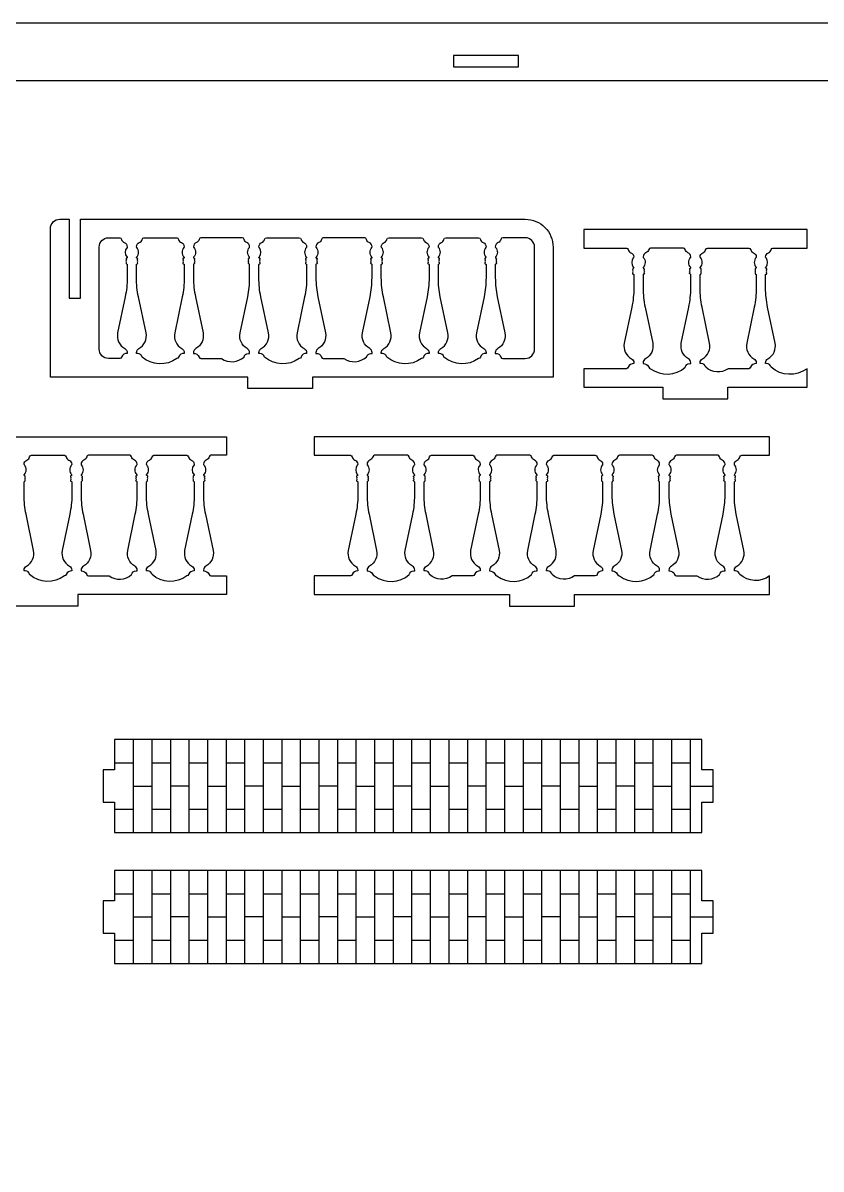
# Model space of a CAD drawing. Extents: x 3446 to 14467, y -2787 to 3269.
# Drawn here: x 7117 to 7942, y 574 to 1760 of the extents above; entities that cross this region are included whole.
import ezdxf

# ---------------------------------------------------------------- set-up
doc = ezdxf.new("R2010")
doc.units = 0
doc.header["$MEASUREMENT"] = 0
doc.layers.add('LAYER_1', color=18, linetype='CONTINUOUS')

msp = doc.modelspace()

# ---------------------------------------------------------------- linework, layer by layer
at = {"layer": 'LAYER_1'}
for points in [[(6377.4, 1700.1), (6377.4, 574.5), (6317.4, 574.5), (6317.4, 1760.1), (8873.4, 1760.1), (8873.4, 574.5), (8813.4, 574.5), (8813.4, 1700.1)], [(7561.8, 1714.5), (7629, 1714.5), (7629, 1726.5), (7561.8, 1726.5)], [(7818.6, 1018.7), (7211.4, 1018.7), (7211.4, 987.5), (7199.4, 987.5), (7199.4, 953.9), (7211.4, 953.9), (7211.4, 922.7), (7818.6, 922.7), (7818.6, 953.9), (7830.6, 953.9), (7830.6, 987.5), (7818.6, 987.5)], [(7818.6, 883.3), (7211.4, 883.3), (7211.4, 852.1), (7199.4, 852.1), (7199.4, 818.5), (7211.4, 818.5), (7211.4, 787.3), (7818.6, 787.3), (7818.6, 818.5), (7830.6, 818.5), (7830.6, 852.1), (7818.6, 852.1)]]:
    msp.add_lwpolyline(points, close=True, dxfattribs=at)
for points in [[(7154.6, 1557), (7164.2, 1557), (7164.2, 1475.4), (7176.2, 1475.4), (7176.2, 1557), (7636.1, 1557, -0.414214), (7664.9, 1528.2), (7664.9, 1393.8), (7416.2, 1393.8), (7416.2, 1381.8), (7349, 1381.8), (7349, 1393.8), (7145, 1393.8), (7145, 1547.4, -0.414214)], [(7927.5, 1383.2), (7927.5, 1402.4, -0.352171), (7890.4, 1403.9, 0.352171), (7885.7, 1407.7), (7884.6, 1407.7), (7884.6, 1408.5, -0.272519), (7887.1, 1412.7, 0.328849), (7894.5, 1428.9), (7886.7, 1466.2, -0.051698), (7884.6, 1485.9), (7884.6, 1499.7, -0.366837), (7885, 1500.1, 0.600564), (7885.6, 1501.9, -0.39765), (7885.6, 1502.6, 0.39765), (7885.6, 1504, -0.39765), (7885.6, 1504.7, 0.594353), (7885, 1506.4, -0.584261), (7884.8, 1507.2, 0.375636), (7884.8, 1517.4, -0.187098), (7884.6, 1518, -0.294683), (7887.6, 1522.3, 0.244569), (7890.4, 1525.7, -0.352171), (7892.3, 1527.2), (7927.5, 1527.2), (7927.5, 1546.4), (7696.8, 1546.4), (7696.8, 1527.2), (7740.7, 1527.2, -0.352171), (7742.6, 1525.7, 0.244569), (7745.4, 1522.3, -0.294683), (7748.4, 1518, -0.187098), (7748.2, 1517.4, 0.375636), (7748.2, 1507.2, -0.584261), (7748, 1506.4, 0.594353), (7747.4, 1504.7, -0.39765), (7747.4, 1504, 0.39765), (7747.4, 1502.6, -0.39765), (7747.4, 1501.9, 0.600564), (7748, 1500.1, -0.366837), (7748.4, 1499.7), (7748.4, 1485.9, -0.051698), (7746.3, 1466.2), (7738.5, 1428.9, 0.328849), (7745.9, 1412.7, -0.272519), (7748.4, 1408.5), (7748.4, 1407.7, 0.352171), (7742.6, 1403.9, -0.352171), (7740.7, 1402.4), (7696.8, 1402.4), (7696.8, 1383.2), (7778.5, 1383.2), (7778.5, 1371.2), (7845.7, 1371.2), (7845.7, 1383.2)], [(7221.9, 1423.2, -0.272519), (7224.4, 1419), (7224.4, 1418.2, 0.352171), (7218.6, 1414.5, -0.352171), (7216.7, 1413), (7205, 1413, -0.414214), (7195.4, 1422.6), (7195.4, 1528.2, -0.414214), (7205, 1537.8), (7216.7, 1537.8, -0.352171), (7218.6, 1536.2, 0.244569), (7221.4, 1532.8, -0.294683), (7224.4, 1528.6, -0.187098), (7224.2, 1527.9, 0.375636), (7224.2, 1517.7, -0.584261), (7224, 1516.9, 0.594353), (7223.4, 1515.2, -0.39765), (7223.4, 1514.5, 0.39765), (7223.4, 1513.1, -0.39765), (7223.4, 1512.4, 0.600564), (7224, 1510.7, -0.366837), (7224.4, 1510.2), (7224.4, 1496.4, -0.051698), (7222.3, 1476.7), (7214.5, 1439.4, 0.328849)], [(7275.7, 1537.8, -0.352171), (7277.5, 1536.2, 0.244569), (7280.4, 1532.8, -0.294683), (7283.3, 1528.6, -0.187098), (7283.1, 1527.9, 0.375636), (7283.2, 1517.7, -0.584261), (7282.9, 1516.9, 0.594353), (7282.3, 1515.2, -0.39765), (7282.3, 1514.5, 0.39765), (7282.3, 1513.1, -0.39765), (7282.3, 1512.4, 0.600564), (7282.9, 1510.7, -0.366837), (7283.3, 1510.2), (7283.3, 1496.4, -0.051698), (7281.3, 1476.7), (7273.5, 1439.4, 0.328849), (7280.9, 1423.2, -0.272519), (7283.3, 1419), (7283.3, 1418.2, 0.352171), (7277.5, 1414.5, -0.352171), (7275.7, 1413, -0.352171), (7239.8, 1414.5, 0.352171), (7235.1, 1418.2), (7234, 1418.2), (7234, 1419, -0.272519), (7236.5, 1423.2, 0.328849), (7243.9, 1439.4), (7236, 1476.7, -0.051698), (7234, 1496.4), (7234, 1510.2, -0.366837), (7234.4, 1510.7, 0.600564), (7235, 1512.4, -0.39765), (7235, 1513.1, 0.39765), (7235, 1514.5, -0.39765), (7235, 1515.2, 0.594353), (7234.4, 1516.9, -0.584261), (7234.1, 1517.7, 0.375636), (7234.2, 1527.9, -0.187098), (7234, 1528.6, -0.294683), (7236.9, 1532.8, 0.244569), (7239.8, 1536.2, -0.352171), (7241.7, 1537.8)], [(7322, 1413, 0.352171), (7345.2, 1414.5, -0.352171), (7349.9, 1418.2), (7351, 1418.2), (7351, 1419, 0.272519), (7348.5, 1423.2, -0.328849), (7341.1, 1439.4), (7349, 1476.7, 0.051698), (7351, 1496.4), (7351, 1510.2, 0.366837), (7350.6, 1510.7, -0.600564), (7350, 1512.4, 0.39765), (7350, 1513.1, -0.39765), (7350, 1514.5, 0.39765), (7350, 1515.2, -0.594353), (7350.6, 1516.9, 0.584261), (7350.9, 1517.7, -0.375636), (7350.8, 1527.9, 0.187098), (7351, 1528.6, 0.294683), (7348.1, 1532.8, -0.244569), (7345.2, 1536.2, 0.352171), (7343.3, 1537.8), (7300.6, 1537.8, 0.352171), (7298.7, 1536.2, -0.244569), (7295.9, 1532.8, 0.294683), (7292.9, 1528.6, 0.187098), (7293.2, 1527.9, -0.375636), (7293.1, 1517.7, 0.584261), (7293.4, 1516.9, -0.594353), (7293.9, 1515.2, 0.39765), (7293.9, 1514.5, -0.39765), (7293.9, 1513.1, 0.39765), (7293.9, 1512.4, -0.600564), (7293.3, 1510.7, 0.366837), (7292.9, 1510.2), (7292.9, 1496.4, 0.051698), (7295, 1476.7), (7302.8, 1439.4, -0.328849), (7295.4, 1423.2, 0.272519), (7292.9, 1419), (7292.9, 1418.2, -0.352171), (7298.7, 1414.5, 0.352171), (7300.6, 1413)], [(7402.3, 1537.8, -0.352171), (7404.2, 1536.2, 0.244569), (7407, 1532.8, -0.294683), (7410, 1528.6, -0.187098), (7409.7, 1527.9, 0.375636), (7409.8, 1517.7, -0.584261), (7409.5, 1516.9, 0.594353), (7409, 1515.2, -0.39765), (7409, 1514.5, 0.39765), (7409, 1513.1, -0.39765), (7409, 1512.4, 0.600564), (7409.6, 1510.7, -0.366837), (7410, 1510.2), (7410, 1496.4, -0.051698), (7407.9, 1476.7), (7400.1, 1439.4, 0.328849), (7407.5, 1423.2, -0.272519), (7410, 1419), (7410, 1418.2, 0.352171), (7404.2, 1414.5, -0.352171), (7402.3, 1413, -0.352171), (7366.4, 1414.5, 0.352171), (7361.7, 1418.2), (7360.6, 1418.2), (7360.6, 1419, -0.272519), (7363.1, 1423.2, 0.328849), (7370.5, 1439.4), (7362.6, 1476.7, -0.051698), (7360.6, 1496.4), (7360.6, 1510.2, -0.366837), (7361, 1510.7, 0.600564), (7361.6, 1512.4, -0.39765), (7361.6, 1513.1, 0.39765), (7361.6, 1514.5, -0.39765), (7361.6, 1515.2, 0.594353), (7361, 1516.9, -0.584261), (7360.8, 1517.7, 0.375636), (7360.8, 1527.9, -0.187098), (7360.6, 1528.6, -0.294683), (7363.6, 1532.8, 0.244569), (7366.4, 1536.2, -0.352171), (7368.3, 1537.8)], [(7448.6, 1413, 0.352171), (7471.8, 1414.5, -0.352171), (7476.5, 1418.2), (7477.6, 1418.2), (7477.6, 1419, 0.272519), (7475.2, 1423.2, -0.328849), (7467.8, 1439.4), (7475.6, 1476.7, 0.051698), (7477.6, 1496.4), (7477.6, 1510.2, 0.366837), (7477.2, 1510.7, -0.600564), (7476.6, 1512.4, 0.39765), (7476.6, 1513.1, -0.39765), (7476.6, 1514.5, 0.39765), (7476.6, 1515.2, -0.594353), (7477.2, 1516.9, 0.584261), (7477.5, 1517.7, -0.375636), (7477.4, 1527.9, 0.187098), (7477.6, 1528.6, 0.294683), (7474.7, 1532.8, -0.244569), (7471.8, 1536.2, 0.352171), (7470, 1537.8), (7427.2, 1537.8, 0.352171), (7425.4, 1536.2, -0.244569), (7422.5, 1532.8, 0.294683), (7419.6, 1528.6, 0.187098), (7419.8, 1527.9, -0.375636), (7419.7, 1517.7, 0.584261), (7420, 1516.9, -0.594353), (7420.6, 1515.2, 0.39765), (7420.6, 1514.5, -0.39765), (7420.6, 1513.1, 0.39765), (7420.6, 1512.4, -0.600564), (7420, 1510.7, 0.366837), (7419.6, 1510.2), (7419.6, 1496.4, 0.051698), (7421.6, 1476.7), (7429.4, 1439.4, -0.328849), (7422, 1423.2, 0.272519), (7419.6, 1419), (7419.6, 1418.2, -0.352171), (7425.4, 1414.5, 0.352171), (7427.2, 1413)], [(7530.8, 1536.2, 0.244569), (7533.6, 1532.8, -0.294683), (7536.6, 1528.6, -0.187098), (7536.3, 1527.9, 0.375636), (7536.4, 1517.7, -0.584261), (7536.2, 1516.9, 0.594353), (7535.6, 1515.2, -0.39765), (7535.6, 1514.5, 0.39765), (7535.6, 1513.1, -0.39765), (7535.6, 1512.4, 0.600564), (7536.2, 1510.7, -0.366837), (7536.6, 1510.2), (7536.6, 1496.4, -0.051698), (7534.5, 1476.7), (7526.7, 1439.4, 0.328849), (7534.1, 1423.2, -0.272519), (7536.6, 1419), (7536.6, 1418.2, 0.352171), (7530.8, 1414.5, -0.352171), (7528.9, 1413, -0.352171), (7493, 1414.5, 0.352171), (7488.3, 1418.2), (7487.2, 1418.2), (7487.2, 1419, -0.272519), (7489.7, 1423.2, 0.328849), (7497.1, 1439.4), (7489.3, 1476.7, -0.051698), (7487.2, 1496.4), (7487.2, 1510.2, -0.366837), (7487.6, 1510.7, 0.600564), (7488.2, 1512.4, -0.39765), (7488.2, 1513.1, 0.39765), (7488.2, 1514.5, -0.39765), (7488.2, 1515.2, 0.594353), (7487.6, 1516.9, -0.584261), (7487.4, 1517.7, 0.375636), (7487.5, 1527.9, -0.187098), (7487.2, 1528.6, -0.294683), (7490.2, 1532.8, 0.244569), (7493, 1536.2, -0.352171), (7494.9, 1537.8), (7528.9, 1537.8, -0.352171)], [(7546.4, 1527.9, -0.187098), (7546.2, 1528.6, -0.294683), (7549.1, 1532.8, 0.244569), (7552, 1536.2, -0.352171), (7553.9, 1537.8), (7587.9, 1537.8, -0.352171), (7589.7, 1536.2, 0.244569), (7592.6, 1532.8, -0.294683), (7595.5, 1528.6, -0.187098), (7595.3, 1527.9, 0.375636), (7595.4, 1517.7, -0.584261), (7595.1, 1516.9, 0.594353), (7594.5, 1515.2, -0.39765), (7594.5, 1514.5, 0.39765), (7594.5, 1513.1, -0.39765), (7594.5, 1512.4, 0.600564), (7595.1, 1510.7, -0.366837), (7595.5, 1510.2), (7595.5, 1496.4, -0.051698), (7593.5, 1476.7), (7585.7, 1439.4, 0.328849), (7593.1, 1423.2, -0.272519), (7595.5, 1419), (7595.5, 1418.2, 0.352171), (7589.7, 1414.5, -0.352171), (7587.9, 1413, -0.352171), (7552, 1414.5, 0.352171), (7547.3, 1418.2), (7546.2, 1418.2), (7546.2, 1419, -0.272519), (7548.7, 1423.2, 0.328849), (7556, 1439.4), (7548.2, 1476.7, -0.051698), (7546.2, 1496.4), (7546.2, 1510.2, -0.366837), (7546.6, 1510.7, 0.600564), (7547.2, 1512.4, -0.39765), (7547.2, 1513.1, 0.39765), (7547.2, 1514.5, -0.39765), (7547.2, 1515.2, 0.594353), (7546.6, 1516.9, -0.584261), (7546.3, 1517.7, 0.375636)], [(7605.1, 1528.6, 0.187098), (7605.4, 1527.9, -0.375636), (7605.3, 1517.7, 0.584261), (7605.6, 1516.9, -0.594353), (7606.1, 1515.2, 0.39765), (7606.1, 1514.5, -0.39765), (7606.1, 1513.1, 0.39765), (7606.1, 1512.4, -0.600564), (7605.5, 1510.7, 0.366837), (7605.1, 1510.2), (7605.1, 1496.4, 0.051698), (7607.2, 1476.7), (7615, 1439.4, -0.328849), (7607.6, 1423.2, 0.272519), (7605.1, 1419), (7605.1, 1418.2, -0.352171), (7610.9, 1414.5, 0.352171), (7612.8, 1413), (7636.1, 1413, 0.414214), (7645.7, 1422.6), (7645.7, 1528.2, 0.414214), (7636.1, 1537.8), (7612.8, 1537.8, 0.352171), (7610.9, 1536.2, -0.244569), (7608.1, 1532.8, 0.294683)], [(7799.7, 1527.2), (7765.7, 1527.2, 0.352171), (7763.8, 1525.7, -0.244569), (7760.9, 1522.3, 0.294683), (7758, 1518, 0.187098), (7758.2, 1517.4, -0.375636), (7758.1, 1507.2, 0.584261), (7758.4, 1506.4, -0.594353), (7759, 1504.7, 0.39765), (7759, 1504, -0.39765), (7759, 1502.6, 0.39765), (7759, 1501.9, -0.600564), (7758.4, 1500.1, 0.366837), (7758, 1499.7), (7758, 1485.9, 0.051698), (7760, 1466.2), (7767.9, 1428.9, -0.328849), (7760.5, 1412.7, 0.272519), (7758, 1408.5), (7758, 1407.7, -0.352171), (7763.8, 1403.9, 0.352171), (7765.7, 1402.4, 0.352171), (7801.6, 1403.9, -0.352171), (7806.2, 1407.7), (7807.3, 1407.7), (7807.3, 1408.5, 0.272519), (7804.9, 1412.7, -0.328849), (7797.5, 1428.9), (7805.3, 1466.2, 0.051698), (7807.3, 1485.9), (7807.3, 1499.7, 0.366837), (7806.9, 1500.1, -0.600564), (7806.4, 1501.9, 0.39765), (7806.4, 1502.6, -0.39765), (7806.4, 1504, 0.39765), (7806.4, 1504.7, -0.594353), (7806.9, 1506.4, 0.584261), (7807.2, 1507.2, -0.375636), (7807.1, 1517.4, 0.187098), (7807.3, 1518, 0.294683), (7804.4, 1522.3, -0.244569), (7801.6, 1525.7, 0.352171)], [(7846, 1402.4, -0.352171), (7822.7, 1403.9, 0.352171), (7818.1, 1407.7), (7816.9, 1407.7), (7816.9, 1408.5, -0.272519), (7819.4, 1412.7, 0.328849), (7826.8, 1428.9), (7819, 1466.2, -0.051698), (7816.9, 1485.9), (7816.9, 1499.7, -0.366837), (7817.3, 1500.1, 0.600564), (7817.9, 1501.9, -0.39765), (7817.9, 1502.6, 0.39765), (7817.9, 1504, -0.39765), (7817.9, 1504.7, 0.594353), (7817.4, 1506.4, -0.584261), (7817.1, 1507.2, 0.375636), (7817.2, 1517.4, -0.187098), (7816.9, 1518, -0.294683), (7819.9, 1522.3, 0.244569), (7822.7, 1525.7, -0.352171), (7824.6, 1527.2), (7867.3, 1527.2, -0.352171), (7869.2, 1525.7, 0.244569), (7872.1, 1522.3, -0.294683), (7875, 1518, -0.187098), (7874.8, 1517.4, 0.375636), (7874.9, 1507.2, -0.584261), (7874.6, 1506.4, 0.594353), (7874, 1504.7, -0.39765), (7874, 1504, 0.39765), (7874, 1502.6, -0.39765), (7874, 1501.9, 0.600564), (7874.6, 1500.1, -0.366837), (7875, 1499.7), (7875, 1485.9, -0.051698), (7873, 1466.2), (7865.1, 1428.9, 0.328849), (7872.5, 1412.7, -0.272519), (7875, 1408.5), (7875, 1407.7, 0.352171), (7869.2, 1403.9, -0.352171), (7867.3, 1402.4)], [(7619.7, 1168.8), (7619.7, 1156.8), (7686.9, 1156.8), (7686.9, 1168.8), (7888.8, 1168.8), (7888.8, 1188, -0.352171), (7858.1, 1189.5, 0.352171), (7853.5, 1193.2), (7852.4, 1193.2), (7852.4, 1194, -0.272519), (7854.8, 1198.2, 0.328849), (7862.2, 1214.4), (7854.4, 1251.8, -0.051698), (7852.4, 1271.4), (7852.4, 1285.2, -0.366837), (7852.8, 1285.7, 0.600564), (7853.3, 1287.4, -0.39765), (7853.3, 1288.1, 0.39765), (7853.3, 1289.5, -0.39765), (7853.3, 1290.2, 0.594353), (7852.8, 1291.9, -0.584261), (7852.5, 1292.7, 0.375636), (7852.6, 1302.9, -0.187098), (7852.4, 1303.6, -0.294683), (7855.3, 1307.8, 0.244569), (7858.1, 1311.2, -0.352171), (7860, 1312.8), (7888.8, 1312.8), (7888.8, 1332), (7417.7, 1332), (7417.7, 1312.8), (7455.2, 1312.8, -0.352171), (7457.1, 1311.2, 0.244569), (7459.9, 1307.8, -0.294683), (7462.9, 1303.6, -0.187098), (7462.7, 1302.9, 0.375636), (7462.7, 1292.7, -0.584261), (7462.5, 1291.9, 0.594353), (7461.9, 1290.2, -0.39765), (7461.9, 1289.5, 0.39765), (7461.9, 1288.1, -0.39765), (7461.9, 1287.4, 0.600564), (7462.5, 1285.7, -0.366837), (7462.9, 1285.2), (7462.9, 1271.4, -0.051698), (7460.9, 1251.8), (7453, 1214.4, 0.328849), (7460.4, 1198.2, -0.272519), (7462.9, 1194), (7462.9, 1193.2, 0.352171), (7457.1, 1189.5, -0.352171), (7455.2, 1188), (7417.7, 1188), (7417.7, 1168.8)], [(7159.4, 1312.8, -0.352171), (7161.3, 1311.2, 0.244569), (7164.1, 1307.8, -0.294683), (7167.1, 1303.6, -0.187098), (7166.8, 1302.9, 0.375636), (7166.9, 1292.7, -0.584261), (7166.7, 1291.9, 0.594353), (7166.1, 1290.2, -0.39765), (7166.1, 1289.5, 0.39765), (7166.1, 1288.1, -0.39765), (7166.1, 1287.4, 0.600564), (7166.7, 1285.7, -0.366837), (7167.1, 1285.2), (7167.1, 1271.4, -0.051698), (7165, 1251.8), (7157.2, 1214.4, 0.328849), (7164.6, 1198.2, -0.272519), (7167.1, 1194), (7167.1, 1193.2, 0.352171), (7161.3, 1189.5, -0.352171), (7159.4, 1188, -0.352171), (7123.5, 1189.5, 0.352171), (7118.8, 1193.2), (7117.7, 1193.2), (7117.7, 1194, -0.272519), (7120.2, 1198.2, 0.328849), (7127.6, 1214.4), (7119.8, 1251.8, -0.051698), (7117.7, 1271.4), (7117.7, 1285.2, -0.366837), (7118.1, 1285.7, 0.600564), (7118.7, 1287.4, -0.39765), (7118.7, 1288.1, 0.39765), (7118.7, 1289.5, -0.39765), (7118.7, 1290.2, 0.594353), (7118.1, 1291.9, -0.584261), (7117.9, 1292.7, 0.375636), (7118, 1302.9, -0.187098), (7117.7, 1303.6, -0.294683), (7120.7, 1307.8, 0.244569), (7123.5, 1311.2, -0.352171), (7125.4, 1312.8)], [(7205.7, 1188, 0.352171), (7228.9, 1189.5, -0.352171), (7233.6, 1193.2), (7234.7, 1193.2), (7234.7, 1194, 0.272519), (7232.3, 1198.2, -0.328849), (7224.9, 1214.4), (7232.7, 1251.8, 0.051698), (7234.7, 1271.4), (7234.7, 1285.2, 0.366837), (7234.3, 1285.7, -0.600564), (7233.7, 1287.4, 0.39765), (7233.7, 1288.1, -0.39765), (7233.7, 1289.5, 0.39765), (7233.7, 1290.2, -0.594353), (7234.3, 1291.9, 0.584261), (7234.6, 1292.7, -0.375636), (7234.5, 1302.9, 0.187098), (7234.7, 1303.6, 0.294683), (7231.8, 1307.8, -0.244569), (7228.9, 1311.2, 0.352171), (7227.1, 1312.8), (7184.3, 1312.8, 0.352171), (7182.5, 1311.2, -0.244569), (7179.6, 1307.8, 0.294683), (7176.7, 1303.6, 0.187098), (7176.9, 1302.9, -0.375636), (7176.8, 1292.7, 0.584261), (7177.1, 1291.9, -0.594353), (7177.7, 1290.2, 0.39765), (7177.7, 1289.5, -0.39765), (7177.7, 1288.1, 0.39765), (7177.7, 1287.4, -0.600564), (7177.1, 1285.7, 0.366837), (7176.7, 1285.2), (7176.7, 1271.4, 0.051698), (7178.7, 1251.8), (7186.5, 1214.4, -0.328849), (7179.1, 1198.2, 0.272519), (7176.7, 1194), (7176.7, 1193.2, -0.352171), (7182.5, 1189.5, 0.352171), (7184.3, 1188)], [(7286, 1312.8, -0.352171), (7287.9, 1311.2, 0.244569), (7290.7, 1307.8, -0.294683), (7293.7, 1303.6, -0.187098), (7293.5, 1302.9, 0.375636), (7293.5, 1292.7, -0.584261), (7293.3, 1291.9, 0.594353), (7292.7, 1290.2, -0.39765), (7292.7, 1289.5, 0.39765), (7292.7, 1288.1, -0.39765), (7292.7, 1287.4, 0.600564), (7293.3, 1285.7, -0.366837), (7293.7, 1285.2), (7293.7, 1271.4, -0.051698), (7291.7, 1251.8), (7283.8, 1214.4, 0.328849), (7291.2, 1198.2, -0.272519), (7293.7, 1194), (7293.7, 1193.2, 0.352171), (7287.9, 1189.5, -0.352171), (7286, 1188, -0.352171), (7250.1, 1189.5, 0.352171), (7245.4, 1193.2), (7244.3, 1193.2), (7244.3, 1194, -0.272519), (7246.8, 1198.2, 0.328849), (7254.2, 1214.4), (7246.4, 1251.8, -0.051698), (7244.3, 1271.4), (7244.3, 1285.2, -0.366837), (7244.7, 1285.7, 0.600564), (7245.3, 1287.4, -0.39765), (7245.3, 1288.1, 0.39765), (7245.3, 1289.5, -0.39765), (7245.3, 1290.2, 0.594353), (7244.8, 1291.9, -0.584261), (7244.5, 1292.7, 0.375636), (7244.6, 1302.9, -0.187098), (7244.3, 1303.6, -0.294683), (7247.3, 1307.8, 0.244569), (7250.1, 1311.2, -0.352171), (7252, 1312.8)], [(7514.2, 1312.8), (7480.2, 1312.8, 0.352171), (7478.3, 1311.2, -0.244569), (7475.4, 1307.8, 0.294683), (7472.5, 1303.6, 0.187098), (7472.7, 1302.9, -0.375636), (7472.6, 1292.7, 0.584261), (7472.9, 1291.9, -0.594353), (7473.5, 1290.2, 0.39765), (7473.5, 1289.5, -0.39765), (7473.5, 1288.1, 0.39765), (7473.5, 1287.4, -0.600564), (7472.9, 1285.7, 0.366837), (7472.5, 1285.2), (7472.5, 1271.4, 0.051698), (7474.5, 1251.8), (7482.4, 1214.4, -0.328849), (7475, 1198.2, 0.272519), (7472.5, 1194), (7472.5, 1193.2, -0.352171), (7478.3, 1189.5, 0.352171), (7480.2, 1188, 0.352171), (7516.1, 1189.5, -0.352171), (7520.7, 1193.2), (7521.8, 1193.2), (7521.8, 1194, 0.272519), (7519.4, 1198.2, -0.328849), (7512, 1214.4), (7519.8, 1251.8, 0.051698), (7521.8, 1271.4), (7521.8, 1285.2, 0.366837), (7521.4, 1285.7, -0.600564), (7520.9, 1287.4, 0.39765), (7520.9, 1288.1, -0.39765), (7520.9, 1289.5, 0.39765), (7520.9, 1290.2, -0.594353), (7521.4, 1291.9, 0.584261), (7521.7, 1292.7, -0.375636), (7521.6, 1302.9, 0.187098), (7521.8, 1303.6, 0.294683), (7518.9, 1307.8, -0.244569), (7516.1, 1311.2, 0.352171)], [(7560.5, 1188, -0.352171), (7537.2, 1189.5, 0.352171), (7532.6, 1193.2), (7531.4, 1193.2), (7531.4, 1194, -0.272519), (7533.9, 1198.2, 0.328849), (7541.3, 1214.4), (7533.5, 1251.8, -0.051698), (7531.4, 1271.4), (7531.4, 1285.2, -0.366837), (7531.9, 1285.7, 0.600564), (7532.4, 1287.4, -0.39765), (7532.4, 1288.1, 0.39765), (7532.4, 1289.5, -0.39765), (7532.4, 1290.2, 0.594353), (7531.9, 1291.9, -0.584261), (7531.6, 1292.7, 0.375636), (7531.7, 1302.9, -0.187098), (7531.5, 1303.6, -0.294683), (7534.4, 1307.8, 0.244569), (7537.2, 1311.2, -0.352171), (7539.1, 1312.8), (7581.8, 1312.8, -0.352171), (7583.7, 1311.2, 0.244569), (7586.6, 1307.8, -0.294683), (7589.5, 1303.6, -0.187098), (7589.3, 1302.9, 0.375636), (7589.4, 1292.7, -0.584261), (7589.1, 1291.9, 0.594353), (7588.5, 1290.2, -0.39765), (7588.5, 1289.5, 0.39765), (7588.5, 1288.1, -0.39765), (7588.5, 1287.4, 0.600564), (7589.1, 1285.7, -0.366837), (7589.5, 1285.2), (7589.5, 1271.4, -0.051698), (7587.5, 1251.8), (7579.6, 1214.4, 0.328849), (7587, 1198.2, -0.272519), (7589.5, 1194), (7589.5, 1193.2, 0.352171), (7583.7, 1189.5, -0.352171), (7581.8, 1188)], [(7640.8, 1312.8), (7606.8, 1312.8, 0.352171), (7604.9, 1311.2, -0.244569), (7602.1, 1307.8, 0.294683), (7599.1, 1303.6, 0.187098), (7599.3, 1302.9, -0.375636), (7599.3, 1292.7, 0.584261), (7599.5, 1291.9, -0.594353), (7600.1, 1290.2, 0.39765), (7600.1, 1289.5, -0.39765), (7600.1, 1288.1, 0.39765), (7600.1, 1287.4, -0.600564), (7599.5, 1285.7, 0.366837), (7599.1, 1285.2), (7599.1, 1271.4, 0.051698), (7601.2, 1251.8), (7609, 1214.4, -0.328849), (7601.6, 1198.2, 0.272519), (7599.1, 1194), (7599.1, 1193.2, -0.352171), (7604.9, 1189.5, 0.352171), (7606.8, 1188, 0.352171), (7642.7, 1189.5, -0.352171), (7647.4, 1193.2), (7648.5, 1193.2), (7648.5, 1194, 0.272519), (7646, 1198.2, -0.328849), (7638.6, 1214.4), (7646.4, 1251.8, 0.051698), (7648.5, 1271.4), (7648.5, 1285.2, 0.366837), (7648.1, 1285.7, -0.600564), (7647.5, 1287.4, 0.39765), (7647.5, 1288.1, -0.39765), (7647.5, 1289.5, 0.39765), (7647.5, 1290.2, -0.594353), (7648, 1291.9, 0.584261), (7648.3, 1292.7, -0.375636), (7648.2, 1302.9, 0.187098), (7648.5, 1303.6, 0.294683), (7645.5, 1307.8, -0.244569), (7642.7, 1311.2, 0.352171)], [(7687.1, 1188, -0.352171), (7663.9, 1189.5, 0.352171), (7659.2, 1193.2), (7658.1, 1193.2), (7658.1, 1194, -0.272519), (7660.5, 1198.2, 0.328849), (7667.9, 1214.4), (7660.1, 1251.8, -0.051698), (7658.1, 1271.4), (7658.1, 1285.2, -0.366837), (7658.5, 1285.7, 0.600564), (7659.1, 1287.4, -0.39765), (7659.1, 1288.1, 0.39765), (7659.1, 1289.5, -0.39765), (7659.1, 1290.2, 0.594353), (7658.5, 1291.9, -0.584261), (7658.2, 1292.7, 0.375636), (7658.3, 1302.9, -0.187098), (7658.1, 1303.6, -0.294683), (7661, 1307.8, 0.244569), (7663.9, 1311.2, -0.352171), (7665.7, 1312.8), (7708.5, 1312.8, -0.352171), (7710.3, 1311.2, 0.244569), (7713.2, 1307.8, -0.294683), (7716.1, 1303.6, -0.187098), (7715.9, 1302.9, 0.375636), (7716, 1292.7, -0.584261), (7715.7, 1291.9, 0.594353), (7715.1, 1290.2, -0.39765), (7715.1, 1289.5, 0.39765), (7715.1, 1288.1, -0.39765), (7715.1, 1287.4, 0.600564), (7715.7, 1285.7, -0.366837), (7716.1, 1285.2), (7716.1, 1271.4, -0.051698), (7714.1, 1251.8), (7706.3, 1214.4, 0.328849), (7713.7, 1198.2, -0.272519), (7716.1, 1194), (7716.1, 1193.2, 0.352171), (7710.3, 1189.5, -0.352171), (7708.5, 1188)], [(7767.4, 1312.8), (7733.4, 1312.8, 0.352171), (7731.5, 1311.2, -0.244569), (7728.7, 1307.8, 0.294683), (7725.7, 1303.6, 0.187098), (7726, 1302.9, -0.375636), (7725.9, 1292.7, 0.584261), (7726.2, 1291.9, -0.594353), (7726.7, 1290.2, 0.39765), (7726.7, 1289.5, -0.39765), (7726.7, 1288.1, 0.39765), (7726.7, 1287.4, -0.600564), (7726.1, 1285.7, 0.366837), (7725.7, 1285.2), (7725.7, 1271.4, 0.051698), (7727.8, 1251.8), (7735.6, 1214.4, -0.328849), (7728.2, 1198.2, 0.272519), (7725.7, 1194), (7725.7, 1193.2, -0.352171), (7731.5, 1189.5, 0.352171), (7733.4, 1188, 0.352171), (7769.3, 1189.5, -0.352171), (7774, 1193.2), (7775.1, 1193.2), (7775.1, 1194, 0.272519), (7772.6, 1198.2, -0.328849), (7765.2, 1214.4), (7773, 1251.8, 0.051698), (7775.1, 1271.4), (7775.1, 1285.2, 0.366837), (7774.7, 1285.7, -0.600564), (7774.1, 1287.4, 0.39765), (7774.1, 1288.1, -0.39765), (7774.1, 1289.5, 0.39765), (7774.1, 1290.2, -0.594353), (7774.7, 1291.9, 0.584261), (7774.9, 1292.7, -0.375636), (7774.9, 1302.9, 0.187098), (7775.1, 1303.6, 0.294683), (7772.1, 1307.8, -0.244569), (7769.3, 1311.2, 0.352171)], [(7813.7, 1188, 0.352171), (7837, 1189.5, -0.352171), (7841.6, 1193.2), (7842.8, 1193.2), (7842.8, 1194, 0.272519), (7840.3, 1198.2, -0.328849), (7832.9, 1214.4), (7840.7, 1251.8, 0.051698), (7842.8, 1271.4), (7842.8, 1285.2, 0.366837), (7842.4, 1285.7, -0.600564), (7841.8, 1287.4, 0.39765), (7841.8, 1288.1, -0.39765), (7841.8, 1289.5, 0.39765), (7841.8, 1290.2, -0.594353), (7842.3, 1291.9, 0.584261), (7842.6, 1292.7, -0.375636), (7842.5, 1302.9, 0.187098), (7842.8, 1303.6, 0.294683), (7839.8, 1307.8, -0.244569), (7837, 1311.2, 0.352171), (7835.1, 1312.8), (7792.4, 1312.8, 0.352171), (7790.5, 1311.2, -0.244569), (7787.6, 1307.8, 0.294683), (7784.7, 1303.6, 0.187098), (7784.9, 1302.9, -0.375636), (7784.8, 1292.7, 0.584261), (7785.1, 1291.9, -0.594353), (7785.7, 1290.2, 0.39765), (7785.7, 1289.5, -0.39765), (7785.7, 1288.1, 0.39765), (7785.7, 1287.4, -0.600564), (7785.1, 1285.7, 0.366837), (7784.7, 1285.2), (7784.7, 1271.4, 0.051698), (7786.7, 1251.8), (7794.6, 1214.4, -0.328849), (7787.2, 1198.2, 0.272519), (7784.7, 1194), (7784.7, 1193.2, -0.352171), (7790.5, 1189.5, 0.352171), (7792.4, 1188)]]:
    msp.add_lwpolyline(points, format="xyb", close=True, dxfattribs=at)
msp.add_lwpolyline([(6952.1, 1332), (7327.2, 1332), (7327.2, 1312.8), (7311, 1312.8, 0.352171), (7309.1, 1311.2, -0.244569), (7306.2, 1307.8, 0.294683), (7303.3, 1303.6, 0.187098), (7303.5, 1302.9, -0.375636), (7303.4, 1292.7, 0.584261), (7303.7, 1291.9, -0.594353), (7304.3, 1290.2, 0.39765), (7304.3, 1289.5, -0.39765), (7304.3, 1288.1, 0.39765), (7304.3, 1287.4, -0.600564), (7303.7, 1285.7, 0.366837), (7303.3, 1285.2), (7303.3, 1271.4, 0.051698), (7305.3, 1251.8), (7313.2, 1214.4, -0.328849), (7305.8, 1198.2, 0.272519), (7303.3, 1194), (7303.3, 1193.2, -0.352171), (7309.1, 1189.5, 0.352171), (7311, 1188), (7327.2, 1188), (7327.2, 1168.8), (7173.3, 1168.8), (7173.3, 1156.8), (7106.1, 1156.8)], format="xyb", dxfattribs=at)
for points in [[(7230.6, 1018.7), (7230.6, 922.7)], [(7249.8, 1018.7), (7249.8, 922.7)], [(7269, 1018.7), (7269, 922.7)], [(7288.2, 1018.7), (7288.2, 922.7)], [(7307.4, 1018.7), (7307.4, 922.7)], [(7326.6, 1018.7), (7326.6, 922.7)], [(7345.8, 1018.7), (7345.8, 922.7)], [(7365, 1018.7), (7365, 922.7)], [(7384.2, 1018.7), (7384.2, 922.7)], [(7403.4, 1018.7), (7403.4, 922.7)], [(7422.6, 1018.7), (7422.6, 922.7)], [(7441.8, 1018.7), (7441.8, 922.7)], [(7461, 1018.7), (7461, 922.7)], [(7480.2, 1018.7), (7480.2, 922.7)], [(7499.4, 1018.7), (7499.4, 922.7)], [(7518.6, 1018.7), (7518.6, 922.7)], [(7537.8, 1018.7), (7537.8, 922.7)], [(7557, 1018.7), (7557, 922.7)], [(7576.2, 1018.7), (7576.2, 922.7)], [(7595.4, 1018.7), (7595.4, 922.7)], [(7614.6, 1018.7), (7614.6, 922.7)], [(7633.8, 1018.7), (7633.8, 922.7)], [(7653, 1018.7), (7653, 922.7)], [(7672.2, 1018.7), (7672.2, 922.7)], [(7691.4, 1018.7), (7691.4, 922.7)], [(7710.6, 1018.7), (7710.6, 922.7)], [(7729.8, 1018.7), (7729.8, 922.7)], [(7749, 1018.7), (7749, 922.7)], [(7768.2, 1018.7), (7768.2, 922.7)], [(7787.4, 1018.7), (7787.4, 922.7)], [(7806.6, 1018.7), (7806.6, 922.7)], [(7211.4, 994.7), (7230.6, 994.7)], [(7249.8, 994.7), (7269, 994.7)], [(7288.2, 994.7), (7307.4, 994.7)], [(7326.6, 994.7), (7345.8, 994.7)], [(7365, 994.7), (7384.2, 994.7)], [(7403.4, 994.7), (7422.6, 994.7)], [(7441.8, 994.7), (7461, 994.7)], [(7480.2, 994.7), (7499.4, 994.7)], [(7518.6, 994.7), (7537.8, 994.7)], [(7557, 994.7), (7576.2, 994.7)], [(7595.4, 994.7), (7614.6, 994.7)], [(7633.8, 994.7), (7653, 994.7)], [(7672.2, 994.7), (7691.4, 994.7)], [(7710.6, 994.7), (7729.8, 994.7)], [(7749, 994.7), (7768.2, 994.7)], [(7787.4, 994.7), (7806.6, 994.7)], [(7230.6, 970.7), (7249.8, 970.7)], [(7288.2, 970.7), (7269, 970.7)], [(7307.4, 970.7), (7326.6, 970.7)], [(7365, 970.7), (7345.8, 970.7)], [(7384.2, 970.7), (7403.4, 970.7)], [(7441.8, 970.7), (7422.6, 970.7)], [(7461, 970.7), (7480.2, 970.7)], [(7518.6, 970.7), (7499.4, 970.7)], [(7537.8, 970.7), (7557, 970.7)], [(7595.4, 970.7), (7576.2, 970.7)], [(7614.6, 970.7), (7633.8, 970.7)], [(7672.2, 970.7), (7653, 970.7)], [(7691.4, 970.7), (7710.6, 970.7)], [(7749, 970.7), (7729.8, 970.7)], [(7768.2, 970.7), (7787.4, 970.7)], [(7806.6, 970.7), (7830.6, 970.7)], [(7211.4, 946.7), (7230.6, 946.7)], [(7249.8, 946.7), (7269, 946.7)], [(7288.2, 946.7), (7307.4, 946.7)], [(7326.6, 946.7), (7345.8, 946.7)], [(7365, 946.7), (7384.2, 946.7)], [(7403.4, 946.7), (7422.6, 946.7)], [(7441.8, 946.7), (7461, 946.7)], [(7480.2, 946.7), (7499.4, 946.7)], [(7518.6, 946.7), (7537.8, 946.7)], [(7557, 946.7), (7576.2, 946.7)], [(7595.4, 946.7), (7614.6, 946.7)], [(7633.8, 946.7), (7653, 946.7)], [(7672.2, 946.7), (7691.4, 946.7)], [(7710.6, 946.7), (7729.8, 946.7)], [(7749, 946.7), (7768.2, 946.7)], [(7787.4, 946.7), (7806.6, 946.7)], [(7230.6, 883.3), (7230.6, 787.3)], [(7249.8, 883.3), (7249.8, 787.3)], [(7269, 883.3), (7269, 787.3)], [(7288.2, 883.3), (7288.2, 787.3)], [(7307.4, 883.3), (7307.4, 787.3)], [(7326.6, 883.3), (7326.6, 787.3)], [(7345.8, 883.3), (7345.8, 787.3)], [(7365, 883.3), (7365, 787.3)], [(7384.2, 883.3), (7384.2, 787.3)], [(7403.4, 883.3), (7403.4, 787.3)], [(7422.6, 883.3), (7422.6, 787.3)], [(7441.8, 883.3), (7441.8, 787.3)], [(7461, 883.3), (7461, 787.3)], [(7480.2, 883.3), (7480.2, 787.3)], [(7499.4, 883.3), (7499.4, 787.3)], [(7518.6, 883.3), (7518.6, 787.3)], [(7537.8, 883.3), (7537.8, 787.3)], [(7557, 883.3), (7557, 787.3)], [(7576.2, 883.3), (7576.2, 787.3)], [(7595.4, 883.3), (7595.4, 787.3)], [(7614.6, 883.3), (7614.6, 787.3)], [(7633.8, 883.3), (7633.8, 787.3)], [(7653, 883.3), (7653, 787.3)], [(7672.2, 883.3), (7672.2, 787.3)], [(7691.4, 883.3), (7691.4, 787.3)], [(7710.6, 883.3), (7710.6, 787.3)], [(7729.8, 883.3), (7729.8, 787.3)], [(7749, 883.3), (7749, 787.3)], [(7768.2, 883.3), (7768.2, 787.3)], [(7787.4, 883.3), (7787.4, 787.3)], [(7806.6, 883.3), (7806.6, 787.3)], [(7211.4, 859.3), (7230.6, 859.3)], [(7249.8, 859.3), (7269, 859.3)], [(7288.2, 859.3), (7307.4, 859.3)], [(7326.6, 859.3), (7345.8, 859.3)], [(7365, 859.3), (7384.2, 859.3)], [(7403.4, 859.3), (7422.6, 859.3)], [(7441.8, 859.3), (7461, 859.3)], [(7480.2, 859.3), (7499.4, 859.3)], [(7518.6, 859.3), (7537.8, 859.3)], [(7557, 859.3), (7576.2, 859.3)], [(7595.4, 859.3), (7614.6, 859.3)], [(7633.8, 859.3), (7653, 859.3)], [(7672.2, 859.3), (7691.4, 859.3)], [(7710.6, 859.3), (7729.8, 859.3)], [(7749, 859.3), (7768.2, 859.3)], [(7787.4, 859.3), (7806.6, 859.3)], [(7230.6, 835.3), (7249.8, 835.3)], [(7288.2, 835.3), (7269, 835.3)], [(7307.4, 835.3), (7326.6, 835.3)], [(7365, 835.3), (7345.8, 835.3)], [(7384.2, 835.3), (7403.4, 835.3)], [(7441.8, 835.3), (7422.6, 835.3)], [(7461, 835.3), (7480.2, 835.3)], [(7518.6, 835.3), (7499.4, 835.3)], [(7537.8, 835.3), (7557, 835.3)], [(7595.4, 835.3), (7576.2, 835.3)], [(7614.6, 835.3), (7633.8, 835.3)], [(7672.2, 835.3), (7653, 835.3)], [(7691.4, 835.3), (7710.6, 835.3)], [(7749, 835.3), (7729.8, 835.3)], [(7768.2, 835.3), (7787.4, 835.3)], [(7806.6, 835.3), (7830.6, 835.3)], [(7211.4, 811.3), (7230.6, 811.3)], [(7249.8, 811.3), (7269, 811.3)], [(7288.2, 811.3), (7307.4, 811.3)], [(7326.6, 811.3), (7345.8, 811.3)], [(7365, 811.3), (7384.2, 811.3)], [(7403.4, 811.3), (7422.6, 811.3)], [(7441.8, 811.3), (7461, 811.3)], [(7480.2, 811.3), (7499.4, 811.3)], [(7518.6, 811.3), (7537.8, 811.3)], [(7557, 811.3), (7576.2, 811.3)], [(7595.4, 811.3), (7614.6, 811.3)], [(7633.8, 811.3), (7653, 811.3)], [(7672.2, 811.3), (7691.4, 811.3)], [(7710.6, 811.3), (7729.8, 811.3)], [(7749, 811.3), (7768.2, 811.3)], [(7787.4, 811.3), (7806.6, 811.3)]]:
    msp.add_lwpolyline(points, dxfattribs=at)

doc.saveas('drawing.dxf')
